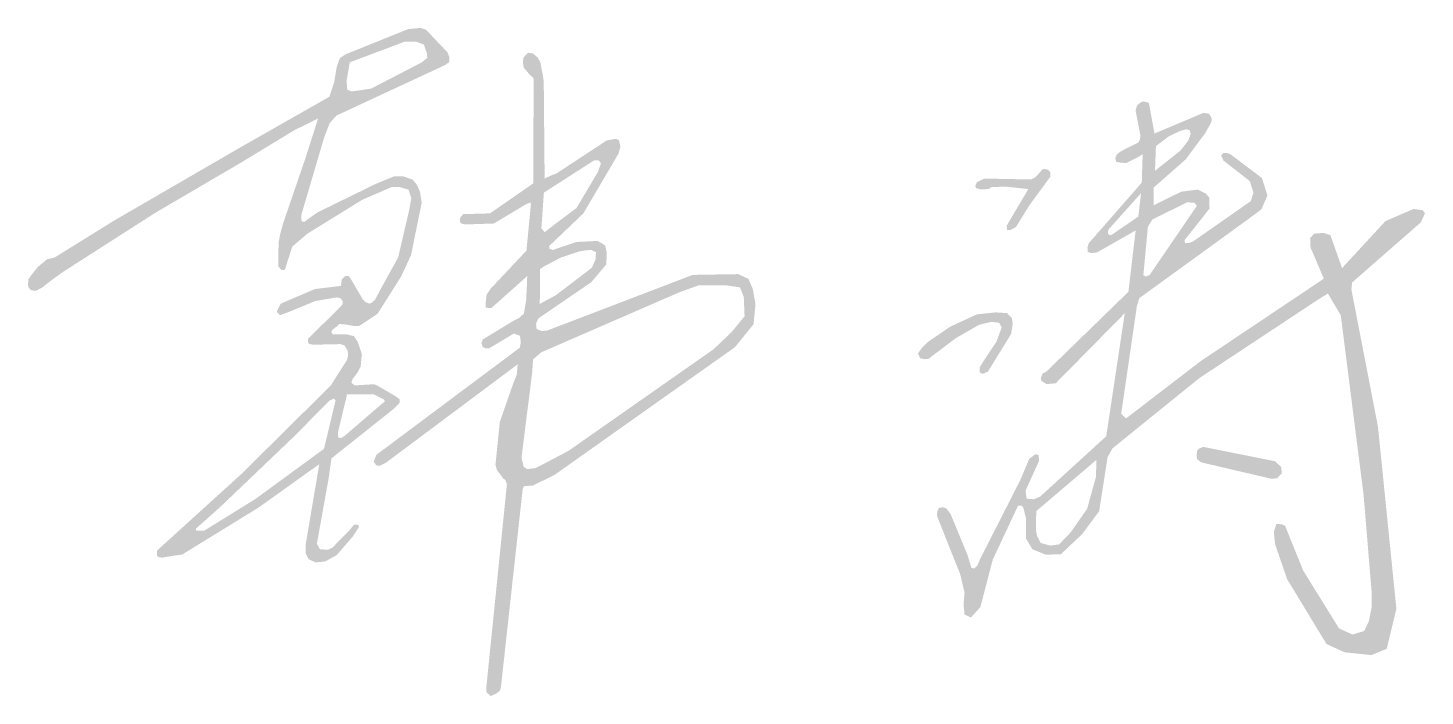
# Model space of a CAD drawing. Header units: inches. Extents: x -1293886 to -986005, y -15154 to 203628.
# Drawn here: x -988816 to -987835, y -1253 to -784 of the extents above; entities that cross this region are included whole.
import ezdxf

# ---------------------------------------------------------------- set-up
doc = ezdxf.new("R2010")
doc.units = ezdxf.units.IN
doc.header["$LTSCALE"] = 100
doc.header["$MEASUREMENT"] = 0
doc.layers.get('0').update_dxf_attribs({"color": 252})

msp = doc.modelspace()

# ---------------------------------------------------------------- hatches: boundary and pattern name
h = msp.add_hatch(color=1)
h.set_gradient(color1=(255, 0, 0), color2=(219, 0, 0), one_color=1, tint=0.43)
h.paths.add_polyline_path([(-987991.05, -1077.64), (-987940.63, -1087.74), (-987936.27, -1091.66), (-987935.78, -1096.12), (-987939.17, -1099.76), (-987943.28, -1100), (-987992.29, -1088.54), (-987995.13, -1086.51), (-987995.61, -1084.14), (-987995.33, -1080.85), (-987994.35, -1079.09)], flags=17)
h.paths.add_polyline_path([(-988065.92, -1086.79), (-988105.55, -1120.59), (-988108.13, -1122.78), (-988108.31, -1136.14), (-988107.58, -1140.17), (-988105.01, -1145.11), (-988098.42, -1146.94), (-988092.11, -1146.15), (-988083.77, -1137.42), (-988072.42, -1121.14), (-988066.19, -1098.63)], flags=16)
h.paths.add_polyline_path([(-988026.59, -917.95), (-988008.76, -909.15), (-988002.42, -906.01), (-987997.34, -906.14), (-987995.34, -908.34), (-988021.18, -946.18), (-988026.14, -953.45), (-988028.54, -956.95), (-988031.11, -958.05), (-988032.95, -957.07), (-988029.76, -923.07)], flags=16)
h.paths.add_polyline_path([(-988024.13, -866.47), (-988015.19, -859.69), (-988007.08, -855.81), (-988002.77, -854.6), (-988000.53, -855.29), (-987999.67, -857.87), (-988001.56, -862.87), (-988007.08, -869.77), (-988022.09, -881.66), (-988024.79, -883.8)], flags=16)
h.paths.add_polyline_path([(-988034.57, -899.53), (-988036.49, -915.96), (-988055.22, -928.77), (-988056.56, -929.04), (-988057.86, -927.91), (-988057.53, -925.17)], flags=16)
h.paths.add_polyline_path([(-988177.88, -1125.92), (-988161.35, -1167.44), (-988158.43, -1180.06), (-988159.13, -1188.38), (-988158.43, -1195.32), (-988153.92, -1197.41), (-988147.32, -1190.12), (-988138.64, -1156.8), (-988120.92, -1118.98), (-988118.15, -1118.98), (-988117.1, -1120.71), (-988115.41, -1127.39), (-988115.25, -1142.1), (-988110.85, -1149.52), (-988101.48, -1153.33), (-988090.86, -1153.06), (-988075.78, -1138.76), (-988063.97, -1122.8), (-988058.05, -1084.8), (-988054.62, -1078.71), (-987993.68, -1029.37), (-987910.36, -974.25), (-987903.42, -970.01), (-987894.41, -985.25), (-987878.36, -1111.66), (-987872.81, -1178.87), (-987872.83, -1190.59), (-987874.65, -1199.99), (-987877.99, -1206.96), (-987886.19, -1209.38), (-987895.59, -1205.14), (-987920.78, -1164.51), (-987933.52, -1132.98), (-987935.65, -1132.07), (-987939.59, -1131.76), (-987941.41, -1137.22), (-987940.5, -1146.01), (-987932.08, -1170.47), (-987904.41, -1216.07), (-987891.79, -1221.89), (-987872.85, -1223.83), (-987862.17, -1219.46), (-987855.38, -1191.33), (-987868.29, -1063.5), (-987886.93, -967.27), (-987886.5, -962.26), (-987838.25, -920.03), (-987835.26, -913.61), (-987836.97, -911.47), (-987843.4, -910.61), (-987863.1, -919.18), (-987893.52, -952.14), (-987901.66, -929.02), (-987906.6, -927.38), (-987913.09, -927.97), (-987915.9, -931.07), (-987915.61, -937.71), (-987906.3, -959.56), (-987992.8, -1017.5), (-988045.15, -1057.71), (-988048.54, -1054.32), (-988047.69, -1048.81), (-988037.51, -978.88), (-988035.81, -973.24), (-987959.88, -918.15), (-987950.13, -910.94), (-987945.88, -901.19), (-987949.7, -888.9), (-987972.03, -872.05), (-987974.92, -871.19), (-987976.95, -871.34), (-987978.39, -873.08), (-987976.66, -876.69), (-987958.29, -891.01), (-987955.7, -899.16), (-987957.55, -905.08), (-987998.37, -933.63), (-988000.82, -934.44), (-988003.69, -934.65), (-988004.1, -932.61), (-987986.51, -910.34), (-987986.72, -902.51), (-987989.32, -899.63), (-987994.8, -897.03), (-988006.35, -898.47), (-988025.69, -907.99), (-988025.69, -895.59), (-988003.19, -875.75), (-987989.39, -857.15), (-987985.18, -849.54), (-987984.98, -846.94), (-987986.78, -843.73), (-987990.79, -843.13), (-988025.16, -857.68), (-988029.06, -836.16), (-988031.61, -835.37), (-988033.34, -835.1), (-988034.99, -835.92), (-988037.34, -837.85), (-988038.44, -841.29), (-988035.07, -858.82), (-988035.07, -860.38), (-988035.59, -862.45), (-988036.63, -864.01), (-988049.28, -870.42), (-988051.71, -872.5), (-988052.75, -875.1), (-988051.88, -877.52), (-988049.28, -878.04), (-988044.95, -878.39), (-988036.45, -874.06), (-988033.43, -872.09), (-988034.07, -892.13), (-988071.39, -934.84), (-988072.2, -937.83), (-988071.93, -940.82), (-988069.49, -941.63), (-988065.41, -941.09), (-988038.35, -925.7), (-988043.44, -968.77), (-988101.45, -1025.22), (-988103.6, -1026.02), (-988104.95, -1029.25), (-988104.41, -1031.4), (-988100.91, -1033.55), (-988094.45, -1033.01), (-988046.01, -983.8), (-988058.99, -1070.17), (-988105.37, -1112.53), (-988109.55, -1114.43), (-988114.87, -1114.05), (-988115.63, -1108.36), (-988106.13, -1087.47), (-988106.51, -1083.3), (-988108.79, -1082.92), (-988112.97, -1085.96), (-988119.43, -1101.14), (-988145.53, -1152.53), (-988147.63, -1156.71), (-988149.42, -1160.9), (-988151.51, -1162.99), (-988153.6, -1162.69), (-988156.29, -1153.73), (-988168.25, -1124.76), (-988171.24, -1120.87), (-988173.63, -1119.98), (-988176.53, -1120.57), (-988177.52, -1122.96)])
h.paths.add_polyline_path([(-988182.08, -1014.53), (-988164.67, -1001.37), (-988148.18, -991.89), (-988139.59, -989.86), (-988134.17, -990.54), (-988132.36, -993.7), (-988135.98, -1003.63), (-988145.69, -1018.31), (-988147.95, -1022.14), (-988147.72, -1025.3), (-988145.92, -1026.43), (-988142.08, -1024.85), (-988125.81, -998.44), (-988124.67, -991.48), (-988125.2, -987.26), (-988128.54, -983.75), (-988136.64, -983.22), (-988149.83, -984.63), (-988168.49, -993.24), (-988184.15, -1003.97), (-988188.37, -1008.19), (-988191.19, -1012.06), (-988189.6, -1015.4), (-988186.44, -1016.1), (-988183.27, -1015.75)])
h.paths.add_polyline_path([(-988141.47, -896.54), (-988147.03, -896.96), (-988150.45, -895.9), (-988150.88, -894.4), (-988149.81, -891.84), (-988144.68, -889.27), (-988132.7, -889.49), (-988111.74, -889.91), (-988108.75, -888.42), (-988105.11, -884.36), (-988104.19, -883.21), (-988102.87, -882.46), (-988099.85, -883.03), (-988098.34, -884.72), (-988098.34, -888.12), (-988112.87, -907.92), (-988122.31, -923.19), (-988126.27, -925.46), (-988128.54, -925.46), (-988128.91, -922.44), (-988113.68, -896.63), (-988130.05, -894.91), (-988139.48, -895.28)], flags=17)
h.paths.add_polyline_path([(-988589.91, -807.68), (-988551.11, -793.06), (-988543.47, -793.06), (-988537.91, -795.15), (-988535.83, -801.05), (-988535.48, -804.52), (-988539.3, -807.64), (-988574.73, -826.03), (-988581.33, -827.08), (-988588.63, -828.12), (-988591.75, -826.73), (-988592.1, -820.48)], flags=16)
h.paths.add_polyline_path([(-988591.8, -1040.82), (-988573.25, -1040.67), (-988565.99, -1044.38), (-988565.22, -1045.61), (-988593.98, -1070.31), (-988596.28, -1071.52), (-988598.04, -1070.98), (-988598.17, -1067.47)], flags=16)
h.paths.add_polyline_path([(-988628.9, -1070.23), (-988604.15, -1045.17), (-988600.98, -1043.73), (-988599.84, -1044.99), (-988607.99, -1079.04), (-988656.16, -1114.27), (-988692.13, -1136.55), (-988697.53, -1136.55), (-988697.89, -1135.11), (-988680.98, -1120.02)], flags=16)
h.paths.add_polyline_path([(-988461.83, -1025.1), (-988461.25, -1016.21), (-988455.55, -1011.27), (-988358.62, -969.12), (-988344.94, -964.18), (-988325.93, -964.18), (-988316.05, -965.7), (-988313.39, -972.15), (-988312.82, -985.93), (-988321.92, -997.06), (-988334.52, -1009.07), (-988436.51, -1080.53), (-988459.38, -1092.53), (-988465.33, -1093.29), (-988467.87, -1091.66), (-988469.38, -1085.26)], flags=16)
h.paths.add_polyline_path([(-988441.55, -944.61), (-988428.52, -940.33), (-988424.01, -939.6), (-988420.37, -939.46), (-988417.17, -940.91), (-988417.31, -945.86), (-988420.08, -951.97), (-988440.9, -967.82), (-988445.26, -971.17), (-988456.54, -977.28), (-988456.47, -969.71), (-988456.32, -952.82), (-988453.23, -950.76)], flags=16)
h.paths.add_polyline_path([(-988453.67, -899.15), (-988418.48, -876.53), (-988415.28, -876.53), (-988413.56, -878.5), (-988415.77, -884.65), (-988430.73, -909.9), (-988447.35, -922.43), (-988453.16, -926.93), (-988455.43, -924.18)], flags=16)
h.paths.add_polyline_path([(-988510.42, -914.27), (-988491.46, -913.69), (-988461.17, -892.68), (-988460.86, -827.1), (-988460.96, -818.59), (-988463.41, -816.56), (-988467.9, -811.26), (-988468.3, -808), (-988468.14, -804.49), (-988464.86, -800.96), (-988461.33, -801.46), (-988457.8, -804.49), (-988456.03, -808.02), (-988455.27, -812.56), (-988454.52, -815.84), (-988453.76, -820.88), (-988453.17, -885.52), (-988453.24, -889.29), (-988449.28, -887.4), (-988444.42, -885.43), (-988409.54, -862.5), (-988403.31, -861.37), (-988401.04, -862.22), (-988399.91, -866.74), (-988401.33, -871.84), (-988425.95, -913.7), (-988450.03, -936.71), (-988449.73, -938.59), (-988447.19, -939.44), (-988444.08, -938.22), (-988430.77, -933.78), (-988415.97, -933.05), (-988410.69, -936.17), (-988409.49, -941.35), (-988409.88, -949.55), (-988420.37, -962), (-988457.48, -987.41), (-988459.15, -991.01), (-988458.87, -994.62), (-988456.93, -995.73), (-988454.99, -996.28), (-988451.38, -996), (-988349.27, -956.91), (-988317.36, -956.36), (-988310.15, -959.68), (-988307.09, -966.62), (-988305.15, -977.43), (-988306.54, -991.57), (-988319.58, -1007.65), (-988446.1, -1097.28), (-988461.25, -1104.76), (-988467.02, -1105.2), (-988467.69, -1105.47), (-988468.35, -1106.6), (-988468.73, -1109.06), (-988483.79, -1246.1), (-988484.47, -1248.85), (-988487.21, -1250.9), (-988490.98, -1252.61), (-988494.06, -1249.87), (-988494.06, -1246.45), (-988479.61, -1103.91), (-988480.65, -1101.05), (-988482.54, -1099.43), (-988484.42, -1096.74), (-988486.58, -1094.05), (-988487.65, -1090.29), (-988484.59, -1060.1), (-988475.02, -1032.69), (-988472.71, -1027.11), (-988472.05, -1019.69), (-988564.49, -1088.74), (-988568.87, -1090.92), (-988571.35, -1090.63), (-988573.1, -1087.87), (-988571.2, -1083.21), (-988470.6, -1008.04), (-988469.87, -1004.41), (-988470.42, -999.7), (-988474.77, -998.07), (-988491.97, -1008.42), (-988494.8, -1008.42), (-988496.63, -1007.43), (-988497.48, -1004.75), (-988496.49, -1002.2), (-988474.7, -988.93), (-988471.08, -987.12), (-988467.72, -984.09), (-988466.1, -974.83), (-988465.7, -966.97), (-988465.35, -957.74), (-988490.61, -980.25), (-988494.58, -979.89), (-988494.58, -977.36), (-988493.86, -970.86), (-988490.97, -966.52), (-988465.9, -939.84), (-988462.76, -907.16), (-988463.3, -906.01), (-988466.41, -907.38), (-988488.76, -920.81), (-988507.91, -921.45), (-988510.83, -921.12), (-988512.4, -920.18), (-988512.71, -917.67), (-988511.77, -915.95)])
h.paths.add_polyline_path([(-988800.46, -961.62), (-988792.35, -955.58), (-988726.45, -913.36), (-988665.57, -877.67), (-988627.86, -854.75), (-988623.5, -852.77), (-988612.14, -847.12), (-988620.73, -874.13), (-988636.56, -920.39), (-988638.54, -927.51), (-988639.73, -933.44), (-988640.12, -943.72), (-988640.12, -950.84), (-988637.75, -953.61), (-988635.38, -953.21), (-988633.79, -948.07), (-988630.23, -937), (-988619.55, -927.91), (-988581.16, -904.18), (-988560.18, -895.09), (-988555.43, -895.09), (-988548.71, -897.06), (-988546.73, -902.99), (-988547.92, -910.11), (-988555.92, -944.6), (-988568.84, -967.98), (-988570.24, -970.77), (-988572.33, -974.61), (-988574.43, -976.35), (-988576.17, -977.05), (-988578.97, -976), (-988581.06, -973.56), (-988589.45, -959.25), (-988590.84, -957.51), (-988593.29, -957.86), (-988595.52, -960.18), (-988596.08, -964.61), (-988614.33, -966.82), (-988638.44, -977.14), (-988641.14, -982.74), (-988638.85, -985.2), (-988630.99, -982.24), (-988613.95, -975.21), (-988599.27, -972.74), (-988596.6, -973.12), (-988594.88, -975.21), (-988594.88, -977.5), (-988597.36, -980.17), (-988617.96, -1000.56), (-988619.29, -1001.9), (-988619.29, -1003.61), (-988618.72, -1005.14), (-988617.19, -1005.71), (-988614.14, -1005.9), (-988596.62, -1005.49), (-988593.66, -1006.34), (-988591.33, -1010.15), (-988591.12, -1013.33), (-988591.75, -1016.5), (-988603.23, -1034.55), (-988665.59, -1096.35), (-988724.06, -1149.47), (-988725.11, -1150.42), (-988725.31, -1152.95), (-988724.91, -1154.46), (-988723.49, -1155.27), (-988721.17, -1155.37), (-988713.56, -1154.07), (-988707.61, -1153.29), (-988653.8, -1120.2), (-988616.57, -1093.56), (-988611.31, -1089.93), (-988620.74, -1145.6), (-988620.91, -1152.38), (-988618.82, -1156.49), (-988613.85, -1158.8), (-988607.09, -1158.09), (-988599.08, -1153.65), (-988587.7, -1140.5), (-988583.43, -1133.92), (-988583.61, -1132.86), (-988584.5, -1132.15), (-988586.81, -1132.15), (-988590.01, -1136.06), (-988599.44, -1145.65), (-988601.76, -1148.26), (-988604.76, -1149.76), (-988610.76, -1149.66), (-988612.98, -1145.64), (-988604.81, -1100.28), (-988602.7, -1085.7), (-988558.79, -1050.75), (-988555.6, -1047.56), (-988554.77, -1046.54), (-988554.77, -1045), (-988555.1, -1044.01), (-988557.64, -1042.14), (-988570.72, -1034.51), (-988572.97, -1033.67), (-988586.49, -1034.51), (-988588.75, -1032.54), (-988587.9, -1030.01), (-988584.52, -1025.51), (-988582.27, -1021.28), (-988581.42, -1012.56), (-988584.24, -1004.11), (-988586.91, -999.93), (-988591.68, -998.73), (-988596.05, -998.73), (-988600.83, -998.73), (-988601.62, -998.73), (-988602.64, -997.53), (-988602.44, -995.78), (-988600.88, -994.6), (-988597.11, -991.42), (-988592.54, -991.77), (-988586.58, -992.82), (-988583.42, -992.82), (-988570.37, -984.17), (-988553.81, -957.96), (-988546.89, -942.98), (-988539.43, -906.29), (-988540.54, -898.84), (-988542.75, -893.59), (-988545.79, -890.01), (-988552.14, -887.8), (-988559.04, -887.8), (-988571.74, -893.04), (-988612.33, -912.91), (-988619.78, -918.15), (-988621.44, -919.53), (-988623.37, -919.53), (-988623.92, -917.87), (-988623.92, -914.84), (-988607.86, -860.38), (-988603.99, -850.36), (-988599.29, -845.05), (-988523.05, -809.62), (-988519.96, -807.34), (-988519.96, -804.25), (-988521.28, -800.72), (-988536.3, -784.83), (-988540.28, -783.5), (-988549.11, -784.39), (-988592.84, -802.04), (-988596.82, -804.69), (-988599.03, -810.87), (-988600.8, -821.46), (-988604.23, -831.84), (-988665.77, -866.85), (-988754.83, -918.51), (-988797.03, -944.69), (-988802.24, -945.94), (-988806.1, -949.03), (-988808.8, -951.34), (-988813.44, -957.13), (-988815.37, -959.83), (-988815.75, -964.07), (-988815.37, -965.61), (-988813.82, -967.54), (-988811.5, -968), (-988809.64, -967.87), (-988805.78, -965.74)])

doc.saveas('drawing.dxf')
